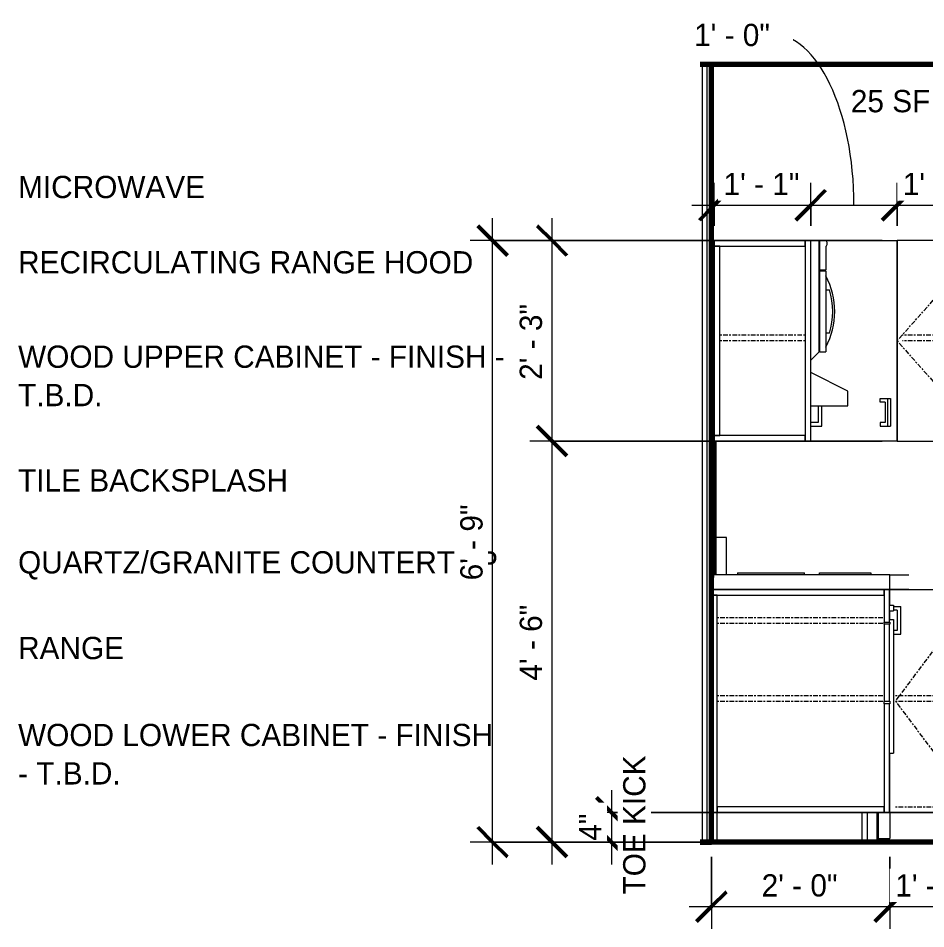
# Model space of a CAD drawing. Header units: inches. Extents: x -2718 to -922, y 119 to 10852.
# Drawn here: x -1238.8 to -1116.6, y 124.3 to 246.9 of the extents above; entities that cross this region are included whole.
import ezdxf

# ---------------------------------------------------------------- set-up
doc = ezdxf.new("R2010")
doc.units = ezdxf.units.IN
doc.header["$MEASUREMENT"] = 0
doc.linetypes.add('Center', pattern=[1.25, 0.25, -0.1875, 0.625, -0.1875])
for name, color, linetype, lineweight in [('0-4', 130, 'Continuous', 5), ('A-ANNO-DIMS', 211, 'Continuous', 9), ('A-ANNO-DIMS-32', 211, 'Continuous', 9), ('A-FLOR-2', 10, 'Continuous', 70), ('A-WALL', 113, 'Continuous', 18), ('A-WALL-2', 250, 'Continuous', 18), ('A-WALL-3', 113, 'Continuous', 70), ('A-WALL-4', 113, 'Continuous', 9), ('G-ANNO-TEXT', 231, 'Continuous', 9), ('G-ANNO-TEXT-1', 147, 'Continuous', 20), ('I-WALL-1', 10, 'Continuous', 70), ('Q-CASE', 31, 'Continuous', 9), ('Q-CASE-2', 31, 'Center', 9), ('Q-SPCQ', 91, 'Continuous', 9)]:
    doc.layers.add(name, color=color, linetype=linetype, lineweight=lineweight)
doc.styles.add('Century Gothic', font='ufonts.com_century-gothic.ttf', dxfattribs={"height": 3})
doc.dimstyles.new('OD_1__HACK_2', dxfattribs={"dimscale": 12, "dimtxt": 3.132505, "dimasz": 0.333333, "dimexe": 0.25, "dimexo": 0.166667, "dimgap": 0.041667, "dimtad": 1, "dimdec": 0, "dimzin": 3, "dimdsep": 46, "dimlunit": 4, "dimtxsty": 'Century Gothic', "dimblk1": 'OBLIQUE', "dimblk2": 'OBLIQUE', "dimsah": 1, "dimcen": 0.09, "dimdle": 0.25, "dimazin": 0, "dimtfac": 1, "dimtdec": 4, "dimtix": 1, "dimtmove": 0, "dimatfit": 3, "dimfxl": 1, "dimtvp": 1, "dimtfill": 1, "dimfrac": 2, "dimtolj": 1, "dimtzin": 0, "dimarcsym": 2})
doc.dimstyles.new('OD_1__HACK_2_1', dxfattribs={"dimscale": 12, "dimtxt": 3.132505, "dimasz": 0.333333, "dimexe": 0.25, "dimexo": 0.166667, "dimgap": 0.041667, "dimtad": 1, "dimdec": 0, "dimzin": 3, "dimdsep": 46, "dimlunit": 4, "dimtxsty": 'Century Gothic', "dimblk1": 'OBLIQUE', "dimblk2": 'OBLIQUE', "dimsah": 1, "dimcen": 0.09, "dimdle": 0.25, "dimazin": 0, "dimtfac": 1, "dimtdec": 4, "dimtix": 1, "dimtmove": 1, "dimatfit": 3, "dimfxl": 1, "dimtvp": 1, "dimtfill": 1, "dimfrac": 2, "dimtolj": 1, "dimtzin": 0, "dimarcsym": 2})

# ---------------------------------------------------------------- blocks, each defined once
blk = doc.blocks.new('CTR - 1st Phase - Shell_rvt-6-2ND _ 3RD FLOOR - STUDIO B - ADA TYPE B - KITCHEN SIDE WALL')
at = {"layer": 'A-FLOR-2'}
for p, q in [((-10547.46, 240.75), (-10397.48, 240.75)), ((-10397.48, 136), (-10547.46, 136))]:
    blk.add_line(p, q, dxfattribs=at)
blk = doc.blocks.new('CTR - 1st Phase - Common Walls_rvt-6-2ND _ 3RD FLOOR - STUDIO B - ADA TYPE B - KITCHEN SIDE WALL')
at = {"layer": 'A-WALL-2'}
for p, q in [((-10547.19, 240.78), (-10547.19, 136)), ((-10546.56, 240.78), (-10546.56, 136))]:
    blk.add_line(p, q, dxfattribs=at)
at = {"layer": 'I-WALL-1'}
for p, q in [((-10545.94, 136), (-10545.94, 240.78)), ((-10547.46, 136), (-10545.94, 136))]:
    blk.add_line(p, q, dxfattribs=at)
blk = doc.blocks.new('Base Cabinet Corner 197 - Base Cabinet Corner 197-2565125-2ND _ 3RD FLOOR - STUDIO B - ADA TYPE B - KITCHEN SIDE WALL')
at = {"layer": 'Q-CASE'}
for p, q in [((-10521.94, 170), (-10521.92, 170)), ((-10521.92, 167.9), (-10521.92, 170)), ((-10521.92, 170), (-10509.94, 170)), ((-10521.92, 166), (-10521.92, 167.15)), ((-10521.44, 167.75), (-10520.44, 167.75)), ((-10520.94, 167.25), (-10521.44, 167.25)), ((-10520.94, 167.25), (-10520.94, 164.5)), ((-10520.44, 164), (-10520.44, 167.75)), ((-10512.44, 167.75), (-10511.95, 167.75)), ((-10512.44, 164), (-10512.44, 167.75)), ((-10511.95, 167.75), (-10511.95, 164)), ((-10520.94, 164.5), (-10521.44, 164.5)), ((-10521.44, 164), (-10520.44, 164)), ((-10512.44, 164), (-10511.95, 164)), ((-10509.94, 140), (-10509.94, 161.5)), ((-10521.92, 140), (-10521.92, 148)), ((-10523.46, 136), (-10523.46, 140)), ((-10521.92, 140), (-10521.94, 140)), ((-10509.94, 140), (-10521.92, 140)), ((-10509.94, 140), (-10509.94, 136)), ((-10522.69, 136), (-10522.69, 136.5)), ((-10522.69, 136), (-10522.69, 136.5))]:
    blk.add_line(p, q, dxfattribs=at)
at = {"layer": 'Q-CASE-2'}
for p, q in [((-10509.94, 170), (-10521.17, 155)), ((-10521.17, 155.75), (-10510.69, 155.75)), ((-10521.17, 155), (-10509.94, 140)), ((-10521.17, 155), (-10510.69, 155)), ((-10521.17, 140.75), (-10510.69, 140.75)), ((-10521.17, 140), (-10510.69, 140))]:
    blk.add_line(p, q, dxfattribs=at)
blk = doc.blocks.new('Base Cabinet 3 Drawer 230 - Base Cabinet 3 Drawer 230 21_-2578998-2ND _ 3RD FLOOR - STUDIO B - ADA TYPE B - KITCHEN SIDE WALL')
at = {"layer": 'Q-CASE'}
for p, q in [((-10522.69, 170), (-10545.94, 170)), ((-10545.94, 170), (-10545.94, 169.25)), ((-10545.94, 169.25), (-10522.69, 169.25)), ((-10545.19, 169.25), (-10545.94, 169.25)), ((-10545.94, 169.25), (-10545.94, 140)), ((-10545.19, 140), (-10545.19, 169.25)), ((-10521.94, 170), (-10522.69, 170)), ((-10522.69, 170), (-10522.69, 165.62)), ((-10522.69, 169.25), (-10522.69, 170)), ((-10521.94, 165.62), (-10521.94, 170)), ((-10522.69, 165.62), (-10521.94, 165.62)), ((-10522.69, 165.37), (-10522.69, 165.62)), ((-10521.94, 165.37), (-10522.69, 165.37)), ((-10522.69, 165.37), (-10522.69, 155)), ((-10521.94, 155), (-10521.94, 165.37)), ((-10522.69, 155), (-10521.94, 155)), ((-10522.69, 154.62), (-10522.69, 155)), ((-10521.94, 154.62), (-10522.69, 154.62)), ((-10522.69, 154.62), (-10522.69, 140)), ((-10521.94, 140), (-10521.94, 154.62)), ((-10545.19, 140), (-10545.94, 140)), ((-10545.94, 140), (-10545.94, 136)), ((-10545.94, 140), (-10545.19, 140)), ((-10522.69, 140.75), (-10545.19, 140.75)), ((-10545.19, 140.75), (-10545.19, 140)), ((-10545.19, 136), (-10545.19, 140)), ((-10545.19, 140), (-10522.69, 140)), ((-10524.94, 140), (-10525.69, 140)), ((-10525.69, 140), (-10525.69, 136)), ((-10524.94, 136), (-10524.94, 140)), ((-10522.69, 140), (-10522.69, 140.75)), ((-10522.69, 140), (-10521.94, 140)), ((-10545.94, 136), (-10545.19, 136)), ((-10525.69, 136), (-10524.94, 136))]:
    blk.add_line(p, q, dxfattribs=at)
at = {"layer": 'Q-CASE-2'}
for p, q in [((-10545.19, 166.25), (-10522.69, 166.25)), ((-10545.19, 165.5), (-10522.69, 165.5)), ((-10545.19, 155.75), (-10522.69, 155.75)), ((-10545.19, 155), (-10522.69, 155))]:
    blk.add_line(p, q, dxfattribs=at)
blk = doc.blocks.new('30quot_MicrowaveVent_11166 - 70cm miele oven-2322118-2ND _ 3RD FLOOR - STUDIO B - ADA TYPE B - KITCHEN SIDE WALL')
at = {"layer": 'Q-CASE'}
for p, q in [((-10545.56, 217), (-10545.94, 217)), ((-10531.45, 217), (-10532.56, 217)), ((-10531.45, 202), (-10531.45, 217)), ((-10531.33, 213.06), (-10531.33, 217)), ((-10530.55, 217), (-10531.33, 217)), ((-10530.55, 216.21), (-10530.55, 213.06)), ((-10531.33, 213.06), (-10530.55, 213.06)), ((-10531.33, 202), (-10531.33, 212.94)), ((-10531.33, 212.94), (-10530.55, 212.94)), ((-10530.55, 212.94), (-10530.55, 202)), ((-10530.55, 210.37), (-10530.05, 210.37)), ((-10530.05, 204.54), (-10530.55, 204.54)), ((-10532.56, 200.89), (-10531.45, 202)), ((-10531.33, 202), (-10530.55, 202)), ((-10545.94, 200.74), (-10545.56, 200.74))]:
    blk.add_line(p, q, dxfattribs=at)
for centre, radius, start, end in [((-10530.82, 216.61), 0.48, 304.8416, 55.1584), ((-10539.49, 207.45), 10.15, 331.7931, 28.2069), ((-10539.44, 207.45), 9.83, 342.7622, 17.2378)]:
    blk.add_arc(centre, radius, start, end, dxfattribs=at)
blk = doc.blocks.new('308 - 308 x 27_-2727440-2ND _ 3RD FLOOR - STUDIO B - ADA TYPE B - KITCHEN SIDE WALL')
at = {"layer": 'Q-CASE'}
for p, q in [((-10531.45, 217), (-10531.33, 217)), ((-10530.55, 217), (-10520.94, 217)), ((-10520.94, 190), (-10520.94, 217)), ((-10520.94, 217), (-10520.94, 190)), ((-10523.24, 195.25), (-10523.24, 195.75)), ((-10523.24, 195.75), (-10522.18, 195.75)), ((-10522.53, 195.25), (-10523.24, 195.25)), ((-10522.53, 195.25), (-10522.53, 192.5)), ((-10522.18, 195.75), (-10521.83, 195.75)), ((-10522.18, 192), (-10522.18, 195.75)), ((-10521.83, 195.75), (-10521.83, 192)), ((-10522.53, 192.5), (-10523.24, 192.5)), ((-10523.24, 192.5), (-10523.24, 192)), ((-10523.24, 192), (-10522.18, 192)), ((-10522.18, 192), (-10521.83, 192)), ((-10520.94, 190), (-10532.56, 190))]:
    blk.add_line(p, q, dxfattribs=at)
blk = doc.blocks.new('300 Series Wall Hung Cabinet_301 - 12_ x 27_-2528054-2ND _ 3RD FLOOR - STUDIO B - ADA TYPE B - KITCHEN SIDE WALL')
at = {"layer": 'Q-CASE'}
for p, q in [((-10508.94, 217), (-10520.94, 217)), ((-10520.94, 217), (-10520.94, 190)), ((-10508.94, 190), (-10508.94, 217)), ((-10511.43, 195.75), (-10510.94, 195.75)), ((-10511.43, 192), (-10511.43, 195.75)), ((-10510.94, 195.75), (-10510.94, 192)), ((-10511.43, 192), (-10510.94, 192)), ((-10520.94, 190), (-10508.94, 190))]:
    blk.add_line(p, q, dxfattribs=at)
at = {"layer": 'Q-CASE-2'}
for p, q in [((-10520.94, 203.5), (-10508.94, 217)), ((-10509.69, 204.25), (-10520.19, 204.25)), ((-10520.94, 203.5), (-10508.94, 190)), ((-10509.69, 203.5), (-10520.19, 203.5))]:
    blk.add_line(p, q, dxfattribs=at)
blk = doc.blocks.new('300 Series Wall Hung Cabinet_301 - 12_ x 27_-2529027-2ND _ 3RD FLOOR - STUDIO B - ADA TYPE B - KITCHEN SIDE WALL')
at = {"layer": 'Q-CASE'}
for p, q in [((-10531.56, 194.74), (-10531.56, 192.5)), ((-10531.07, 192), (-10531.07, 194.74)), ((-10531.56, 192.5), (-10532.56, 192.5)), ((-10532.56, 192), (-10531.07, 192))]:
    blk.add_line(p, q, dxfattribs=at)
blk = doc.blocks.new('300 Series Wall Hung Cabinet_302 - 33_ X 27_-2598982-2ND _ 3RD FLOOR - STUDIO B - ADA TYPE B - KITCHEN SIDE WALL')
at = {"layer": 'Q-CASE'}
for p, q in [((-10533.31, 217), (-10545.56, 217)), ((-10545.56, 217), (-10545.56, 216.25)), ((-10545.56, 216.25), (-10545.56, 190.75)), ((-10544.81, 216.25), (-10545.56, 216.25)), ((-10545.56, 216.25), (-10533.31, 216.25)), ((-10544.81, 190.75), (-10544.81, 216.25)), ((-10533.31, 217), (-10533.31, 190)), ((-10532.56, 217), (-10533.31, 217)), ((-10533.31, 216.25), (-10533.31, 217)), ((-10532.56, 190), (-10532.56, 217)), ((-10545.56, 190.75), (-10544.81, 190.75)), ((-10533.31, 190.75), (-10545.56, 190.75)), ((-10545.56, 190.75), (-10545.56, 190)), ((-10533.31, 190), (-10533.31, 190.75)), ((-10545.56, 190), (-10533.31, 190)), ((-10533.31, 190), (-10532.56, 190))]:
    blk.add_line(p, q, dxfattribs=at)
at = {"layer": 'Q-CASE-2'}
for p, q in [((-10533.31, 204.25), (-10544.81, 204.25)), ((-10533.31, 203.5), (-10544.81, 203.5))]:
    blk.add_line(p, q, dxfattribs=at)
blk = doc.blocks.new('Range_Hood_386 - 30_ Wide-2911040-2ND _ 3RD FLOOR - STUDIO B - ADA TYPE B - KITCHEN SIDE WALL')
at = {"layer": 'Q-SPCQ'}
for p, q in [((-10527.56, 196.74), (-10532.56, 199.24)), ((-10527.56, 194.74), (-10527.56, 196.74)), ((-10532.56, 194.74), (-10527.56, 194.74))]:
    blk.add_line(p, q, dxfattribs=at)
blk = doc.blocks.new('DIMBLOCK98-2ND _ 3RD FLOOR - STUDIO B - ADA TYPE B - KITCHEN SIDE WALL')
at = {"layer": 'A-ANNO-DIMS-32'}
for p, q in [((-1145.1, 219), (-1145.1, 224.77)), ((-1132.1, 219), (-1132.1, 224.77)), ((-1148.1, 221.77), (-1132.1, 221.77)), ((-1145.1, 221.77), (-1145.1, 219)), ((-1132.1, 221.77), (-1132.1, 219))]:
    blk.add_line(p, q, dxfattribs=at)
at = {"layer": 'A-ANNO-DIMS-32', "lineweight": 50}
for p, q in [((-1145.1, 221.77), (-1143.1, 223.77)), ((-1132.1, 221.77), (-1130.1, 223.77)), ((-1145.1, 221.77), (-1147.1, 219.77)), ((-1132.1, 221.77), (-1134.1, 219.77))]:
    blk.add_line(p, q, dxfattribs=at)
at = {"layer": 'A-ANNO-DIMS-32', "color": 0, "insert": (-1143.85, 226.12), "char_height": 3, "width": 12.5897, "attachment_point": 1, "line_spacing_factor": 0.984502, "style": 'Century Gothic', "bg_fill": 3, "box_fill_scale": 1.25, "bg_fill_color": 256, "bg_fill_true_color": 13158600, "bg_fill_transparency": 0}
blk.add_mtext('1\' - 1"', dxfattribs=at)
blk = doc.blocks.new('_Oblique')
at = {"color": 0, "linetype": 'ByBlock', "lineweight": -2}
blk.add_line((-0.5, -0.5), (0.5, 0.5), dxfattribs=at)
blk = doc.blocks.new('DIMBLOCK99-2ND _ 3RD FLOOR - STUDIO B - ADA TYPE B - KITCHEN SIDE WALL')
at = {"layer": 'A-ANNO-DIMS-32'}
for p, q in [((-1132.1, 219), (-1132.1, 224.77)), ((-1120.47, 219), (-1120.47, 224.77)), ((-1132.1, 221.77), (-1120.47, 221.77)), ((-1132.1, 221.77), (-1132.1, 219)), ((-1120.47, 221.77), (-1120.47, 219))]:
    blk.add_line(p, q, dxfattribs=at)
at = {"layer": 'A-ANNO-DIMS-32', "lineweight": 50}
for p, q in [((-1132.1, 221.77), (-1130.1, 223.77)), ((-1120.47, 221.77), (-1118.47, 223.77)), ((-1132.1, 221.77), (-1134.1, 219.77)), ((-1120.47, 221.77), (-1122.47, 219.77))]:
    blk.add_line(p, q, dxfattribs=at)
at = {"layer": 'A-ANNO-DIMS-32'}
blk.add_ellipse((-1137.33, 221.77), major_axis=(0, 23.04), ratio=0.479429, start_param=4.712389, end_param=6.283185, dxfattribs=at)
at = {"layer": 'A-ANNO-DIMS-32', "color": 0, "insert": (-1147.82, 246.19), "char_height": 3, "width": 12.5897, "attachment_point": 1, "line_spacing_factor": 0.984502, "style": 'Century Gothic', "bg_fill": 3, "box_fill_scale": 1.25, "bg_fill_color": 256, "bg_fill_true_color": 13158600, "bg_fill_transparency": 0}
blk.add_mtext('1\' - 0"', dxfattribs=at)
blk = doc.blocks.new('DIMBLOCK100-2ND _ 3RD FLOOR - STUDIO B - ADA TYPE B - KITCHEN SIDE WALL')
at = {"layer": 'A-ANNO-DIMS-32'}
for p, q in [((-1120.47, 219), (-1120.47, 224.77)), ((-1108.47, 219), (-1108.47, 224.77)), ((-1120.47, 221.77), (-1108.47, 221.77)), ((-1120.47, 221.77), (-1120.47, 219)), ((-1108.47, 221.77), (-1108.47, 219))]:
    blk.add_line(p, q, dxfattribs=at)
at = {"layer": 'A-ANNO-DIMS-32', "lineweight": 50}
for p, q in [((-1120.47, 221.77), (-1118.47, 223.77)), ((-1108.47, 221.77), (-1106.47, 223.77)), ((-1120.47, 221.77), (-1122.47, 219.77)), ((-1108.47, 221.77), (-1110.47, 219.77))]:
    blk.add_line(p, q, dxfattribs=at)
at = {"layer": 'A-ANNO-DIMS-32', "color": 0, "insert": (-1119.72, 226.12), "char_height": 3, "width": 12.5897, "attachment_point": 1, "line_spacing_factor": 0.984502, "style": 'Century Gothic', "bg_fill": 3, "box_fill_scale": 1.25, "bg_fill_color": 256, "bg_fill_true_color": 13158600, "bg_fill_transparency": 0}
blk.add_mtext('1\' - 0"', dxfattribs=at)
blk = doc.blocks.new('DIMBLOCK103-2ND _ 3RD FLOOR - STUDIO B - ADA TYPE B - KITCHEN SIDE WALL')
at = {"layer": 'A-ANNO-DIMS-32'}
for p, q in [((-1145.47, 134), (-1145.47, 124.33)), ((-1145.47, 127.33), (-1145.47, 134)), ((-1121.47, 134), (-1121.47, 124.33)), ((-1121.47, 127.33), (-1121.47, 134)), ((-1148.47, 127.33), (-1121.47, 127.33))]:
    blk.add_line(p, q, dxfattribs=at)
at = {"layer": 'A-ANNO-DIMS-32', "lineweight": 50}
for p, q in [((-1145.47, 127.33), (-1143.47, 129.33)), ((-1121.47, 127.33), (-1119.47, 129.33)), ((-1145.47, 127.33), (-1147.47, 125.33)), ((-1121.47, 127.33), (-1123.47, 125.33))]:
    blk.add_line(p, q, dxfattribs=at)
at = {"layer": 'A-ANNO-DIMS-32', "color": 0, "insert": (-1138.72, 131.68), "char_height": 3, "width": 12.5897, "attachment_point": 1, "line_spacing_factor": 0.984502, "style": 'Century Gothic', "bg_fill": 3, "box_fill_scale": 1.25, "bg_fill_color": 256, "bg_fill_true_color": 13158600, "bg_fill_transparency": 0}
blk.add_mtext('2\' - 0"', dxfattribs=at)
blk = doc.blocks.new('DIMBLOCK104-2ND _ 3RD FLOOR - STUDIO B - ADA TYPE B - KITCHEN SIDE WALL')
at = {"layer": 'A-ANNO-DIMS-32'}
for p, q in [((-1121.47, 134), (-1121.47, 124.33)), ((-1121.47, 127.33), (-1121.47, 134)), ((-1109.47, 134), (-1109.47, 124.33)), ((-1109.47, 127.33), (-1109.47, 134)), ((-1121.47, 127.33), (-1109.47, 127.33))]:
    blk.add_line(p, q, dxfattribs=at)
at = {"layer": 'A-ANNO-DIMS-32', "lineweight": 50}
for p, q in [((-1121.47, 127.33), (-1119.47, 129.33)), ((-1109.47, 127.33), (-1107.47, 129.33)), ((-1121.47, 127.33), (-1123.47, 125.33)), ((-1109.47, 127.33), (-1111.47, 125.33))]:
    blk.add_line(p, q, dxfattribs=at)
at = {"layer": 'A-ANNO-DIMS-32', "color": 0, "insert": (-1120.72, 131.68), "char_height": 3, "width": 12.5897, "attachment_point": 1, "line_spacing_factor": 0.984502, "style": 'Century Gothic', "bg_fill": 3, "box_fill_scale": 1.25, "bg_fill_color": 256, "bg_fill_true_color": 13158600, "bg_fill_transparency": 0}
blk.add_mtext('1\' - 0"', dxfattribs=at)
blk = doc.blocks.new('DIMBLOCK111-2ND _ 3RD FLOOR - STUDIO B - ADA TYPE B - KITCHEN SIDE WALL')
at = {"layer": 'A-ANNO-DIMS-32', "lineweight": 50}
for p, q in [((-1166.95, 190), (-1168.95, 192)), ((-1166.95, 190), (-1164.95, 188)), ((-1166.95, 136), (-1168.95, 138)), ((-1166.95, 136), (-1164.95, 134))]:
    blk.add_line(p, q, dxfattribs=at)
at = {"layer": 'A-ANNO-DIMS-32'}
for p, q in [((-1122.47, 190), (-1169.95, 190)), ((-1166.95, 133), (-1166.95, 190)), ((-1166.95, 190), (-1122.47, 190)), ((-1147.47, 136), (-1169.95, 136)), ((-1166.95, 136), (-1147.47, 136))]:
    blk.add_line(p, q, dxfattribs=at)
at = {"layer": 'A-ANNO-DIMS-32', "color": 0, "insert": (-1171.3, 157.75), "char_height": 3, "width": 12.5897, "attachment_point": 1, "rotation": 90, "line_spacing_factor": 0.984502, "style": 'Century Gothic', "bg_fill": 3, "box_fill_scale": 1.25, "bg_fill_color": 256, "bg_fill_true_color": 13158600, "bg_fill_transparency": 0}
blk.add_mtext('4\' - 6"', dxfattribs=at)
blk = doc.blocks.new('DIMBLOCK112-2ND _ 3RD FLOOR - STUDIO B - ADA TYPE B - KITCHEN SIDE WALL')
at = {"layer": 'A-ANNO-DIMS-32'}
for p, q in [((-1166.95, 190), (-1166.95, 220)), ((-1122.47, 217), (-1169.95, 217)), ((-1166.95, 217), (-1122.47, 217)), ((-1122.47, 190), (-1169.95, 190)), ((-1166.95, 190), (-1122.47, 190))]:
    blk.add_line(p, q, dxfattribs=at)
at = {"layer": 'A-ANNO-DIMS-32', "lineweight": 50}
for p, q in [((-1166.95, 217), (-1168.95, 219)), ((-1166.95, 217), (-1164.95, 215)), ((-1166.95, 190), (-1168.95, 192)), ((-1166.95, 190), (-1164.95, 188))]:
    blk.add_line(p, q, dxfattribs=at)
at = {"layer": 'A-ANNO-DIMS-32', "color": 0, "insert": (-1171.3, 198.25), "char_height": 3, "width": 12.5897, "attachment_point": 1, "rotation": 90, "line_spacing_factor": 0.984502, "style": 'Century Gothic', "bg_fill": 3, "box_fill_scale": 1.25, "bg_fill_color": 256, "bg_fill_true_color": 13158600, "bg_fill_transparency": 0}
blk.add_mtext('2\' - 3"', dxfattribs=at)
blk = doc.blocks.new('DIMBLOCK113-2ND _ 3RD FLOOR - STUDIO B - ADA TYPE B - KITCHEN SIDE WALL')
at = {"layer": 'A-ANNO-DIMS-32'}
for p, q in [((-1158.95, 143), (-1158.95, 133)), ((-1111.47, 140), (-1161.95, 140)), ((-1158.95, 140), (-1111.47, 140)), ((-1111.47, 136), (-1161.95, 136)), ((-1158.95, 136), (-1111.47, 136))]:
    blk.add_line(p, q, dxfattribs=at)
at = {"layer": 'A-ANNO-DIMS-32', "lineweight": 50}
for p, q in [((-1158.95, 140), (-1160.95, 142)), ((-1158.95, 140), (-1156.95, 138)), ((-1158.95, 136), (-1160.95, 138)), ((-1158.95, 136), (-1156.95, 134))]:
    blk.add_line(p, q, dxfattribs=at)
at = {"layer": 'A-ANNO-DIMS-32', "color": 0, "char_height": 3, "attachment_point": 1, "rotation": 90, "line_spacing_factor": 0.984502, "style": 'Century Gothic', "bg_fill": 3, "box_fill_scale": 1.25, "bg_fill_color": 256, "bg_fill_true_color": 13158600, "bg_fill_transparency": 0}
for s, insert, width in [('TOE KICK', (-1157.37, 128.95), 21.7187), ('4"', (-1163.3, 136.19), 4.3557)]:
    blk.add_mtext(s, dxfattribs=dict(at, insert=insert, width=width))
blk = doc.blocks.new('DIMBLOCK114-2ND _ 3RD FLOOR - STUDIO B - ADA TYPE B - KITCHEN SIDE WALL')
at = {"layer": 'A-ANNO-DIMS-32'}
for p, q in [((-1174.95, 133), (-1174.95, 220)), ((-1122.47, 217), (-1177.95, 217)), ((-1174.95, 217), (-1122.47, 217)), ((-1111.47, 136), (-1177.95, 136)), ((-1174.95, 136), (-1111.47, 136))]:
    blk.add_line(p, q, dxfattribs=at)
at = {"layer": 'A-ANNO-DIMS-32', "lineweight": 50}
for p, q in [((-1174.95, 217), (-1176.95, 219)), ((-1174.95, 217), (-1172.95, 215)), ((-1174.95, 136), (-1176.95, 138)), ((-1174.95, 136), (-1172.95, 134))]:
    blk.add_line(p, q, dxfattribs=at)
at = {"layer": 'A-ANNO-DIMS-32', "color": 0, "insert": (-1179.3, 171.25), "char_height": 3, "width": 12.5897, "attachment_point": 1, "rotation": 90, "line_spacing_factor": 0.984502, "style": 'Century Gothic', "bg_fill": 3, "box_fill_scale": 1.25, "bg_fill_color": 256, "bg_fill_true_color": 13158600, "bg_fill_transparency": 0}
blk.add_mtext('6\' - 9"', dxfattribs=at)

msp = doc.modelspace()

# ---------------------------------------------------------------- linework, layer by layer
at = {"layer": 'A-WALL'}
msp.add_line((-1145.1, 194.74), (-1145.47, 194.74), dxfattribs=at)
at = {"layer": 'A-WALL-3'}
for p, q in [((-1145.47, 190), (-1145.47, 172)), ((-1145.1, 190), (-1145.47, 190)), ((-1145.1, 172), (-1145.1, 190)), ((-1145.47, 172), (-1145.1, 172))]:
    msp.add_line(p, q, dxfattribs=at)
at = {"layer": 'A-WALL-4'}
for p, q in [((-1121.47, 172), (-1118.88, 172)), ((-1118.88, 170), (-1121.46, 170))]:
    msp.add_line(p, q, dxfattribs=at)
at = {"layer": 'Q-SPCQ'}
for p, q in [((-1143.47, 177), (-1145.1, 177)), ((-1143.47, 172), (-1143.47, 177)), ((-1121.47, 172), (-1145.47, 172)), ((-1145.47, 172), (-1145.47, 170)), ((-1141.97, 172.25), (-1141.97, 172)), ((-1141.97, 172.25), (-1137.47, 172.25)), ((-1137.47, 172.25), (-1132.97, 172.25)), ((-1132.97, 172), (-1132.97, 172.25)), ((-1130.97, 172.25), (-1130.97, 172)), ((-1130.92, 172.25), (-1127.47, 172.25)), ((-1127.47, 172.25), (-1124.03, 172.25)), ((-1123.97, 172), (-1123.97, 172.25)), ((-1121.47, 170), (-1121.47, 172)), ((-1145.47, 170), (-1121.47, 170)), ((-1121.47, 167.9), (-1120.97, 167.9)), ((-1121.47, 167.15), (-1120.97, 167.15)), ((-1120.97, 167.9), (-1120.97, 167.15)), ((-1121.47, 166), (-1120.97, 166)), ((-1121.47, 165.62), (-1121.47, 165.37)), ((-1120.97, 166), (-1120.97, 148)), ((-1121.47, 155), (-1121.47, 154.62)), ((-1121.47, 148), (-1120.97, 148)), ((-1123.22, 140), (-1123.22, 136)), ((-1122.97, 136.5), (-1122.97, 140)), ((-1121.47, 140), (-1121.47, 136.5)), ((-1122.97, 136.5), (-1121.47, 136.5))]:
    msp.add_line(p, q, dxfattribs=at)

# ---------------------------------------------------------------- block references
at = {"layer": '0-4'}
for name in ['CTR - 1st Phase - Common Walls_rvt-6-2ND _ 3RD FLOOR - STUDIO B - ADA TYPE B - KITCHEN SIDE WALL', 'CTR - 1st Phase - Shell_rvt-6-2ND _ 3RD FLOOR - STUDIO B - ADA TYPE B - KITCHEN SIDE WALL']:
    msp.add_blockref(name, (9400.46, 0), dxfattribs=at)
at = {"layer": 'Q-CASE'}
for name in ['30quot_MicrowaveVent_11166 - 70cm miele oven-2322118-2ND _ 3RD FLOOR - STUDIO B - ADA TYPE B - KITCHEN SIDE WALL', '300 Series Wall Hung Cabinet_302 - 33_ X 27_-2598982-2ND _ 3RD FLOOR - STUDIO B - ADA TYPE B - KITCHEN SIDE WALL', '308 - 308 x 27_-2727440-2ND _ 3RD FLOOR - STUDIO B - ADA TYPE B - KITCHEN SIDE WALL', '300 Series Wall Hung Cabinet_301 - 12_ x 27_-2528054-2ND _ 3RD FLOOR - STUDIO B - ADA TYPE B - KITCHEN SIDE WALL', '300 Series Wall Hung Cabinet_301 - 12_ x 27_-2529027-2ND _ 3RD FLOOR - STUDIO B - ADA TYPE B - KITCHEN SIDE WALL', 'Base Cabinet 3 Drawer 230 - Base Cabinet 3 Drawer 230 21_-2578998-2ND _ 3RD FLOOR - STUDIO B - ADA TYPE B - KITCHEN SIDE WALL', 'Base Cabinet Corner 197 - Base Cabinet Corner 197-2565125-2ND _ 3RD FLOOR - STUDIO B - ADA TYPE B - KITCHEN SIDE WALL']:
    msp.add_blockref(name, (9400.46, 0), dxfattribs=at)
at = {"layer": 'Q-SPCQ'}
msp.add_blockref('Range_Hood_386 - 30_ Wide-2911040-2ND _ 3RD FLOOR - STUDIO B - ADA TYPE B - KITCHEN SIDE WALL', (9400.46, 0), dxfattribs=at)

# ---------------------------------------------------------------- texts
at = {"layer": 'G-ANNO-TEXT', "char_height": 3, "attachment_point": 1, "style": 'Century Gothic'}
for s, insert, width in [('MICROWAVE', (-1238.85, 225.72), 33.229), ('RECIRCULATING RANGE HOOD', (-1238.85, 215.58), 77.265), ('WOOD UPPER CABINET - FINISH -', (-1238.85, 202.87), 79.891), ('T.B.D.', (-1238.85, 197.7), 13.231), ('TILE BACKSPLASH', (-1238.85, 186.21), 41.814), ('QUARTZ/GRANITE COUNTERTOP', (-1238.85, 175.18), 78.376), ('RANGE', (-1238.85, 163.64), 17.877), ('WOOD LOWER CABINET - FINISH', (-1238.85, 151.93), 78.982), ('- T.B.D.', (-1238.85, 146.76), 16.362)]:
    msp.add_mtext(s, dxfattribs=dict(at, insert=insert, width=width))
at = {"layer": 'G-ANNO-TEXT-1', "insert": (-1126.71, 237.28), "char_height": 3, "width": 93.223, "attachment_point": 1, "style": 'Century Gothic'}
msp.add_mtext('25 SF MIN. CLERESTORY TO BEDROOM', dxfattribs=at)

# ---------------------------------------------------------------- next in the draw order: dimensions: what is measured, and where the dimension line sits
at = {"layer": 'A-ANNO-DIMS'}
for base, p1, p2, override, picture, middle in [((-1132.1, 221.77), (-1145.1, 217), (-1132.1, 217), {"dimpost": '<>', "dimfxl": 13}, 'DIMBLOCK98-2ND _ 3RD FLOOR - STUDIO B - ADA TYPE B - KITCHEN SIDE WALL', (-1138.6, 223.77)), ((-1121.47, 127.33), (-1145.47, 136), (-1121.47, 136), {"dimpost": '<>', "dimfxl": 24}, 'DIMBLOCK103-2ND _ 3RD FLOOR - STUDIO B - ADA TYPE B - KITCHEN SIDE WALL', (-1133.47, 129.41))]:
    dim = msp.add_linear_dim(base=base, p1=p1, p2=p2, dimstyle='OD_1__HACK_2', override=override, dxfattribs=at)
    dim.commit()
    dim.dimension.update_dxf_attribs({"geometry": picture, "text_midpoint": middle})

# ---------------------------------------------------------------- next in the draw order: dimensions: what is measured, and where the dimension line sits
dim = msp.add_linear_dim(base=(-1120.47, 221.77), p1=(-1132.1, 217), p2=(-1120.47, 217), dimstyle='OD_1__HACK_2_1', override={"dimpost": '<>', "dimfxl": 11.625}, dxfattribs=at)
dim.commit()
dim.dimension.update_dxf_attribs({"geometry": 'DIMBLOCK99-2ND _ 3RD FLOOR - STUDIO B - ADA TYPE B - KITCHEN SIDE WALL', "text_midpoint": (-1141.53, 244.19), "dimtype": 160})
dim = msp.add_linear_dim(base=(-1109.47, 127.33), p1=(-1121.47, 136), p2=(-1109.47, 136), dimstyle='OD_1__HACK_2', override={"dimpost": '<>', "dimfxl": 12}, dxfattribs=at)
dim.commit()
dim.dimension.update_dxf_attribs({"geometry": 'DIMBLOCK104-2ND _ 3RD FLOOR - STUDIO B - ADA TYPE B - KITCHEN SIDE WALL', "text_midpoint": (-1115.47, 129.41)})

# ---------------------------------------------------------------- next in the draw order: dimensions: what is measured, and where the dimension line sits
dim = msp.add_linear_dim(base=(-1108.47, 221.77), p1=(-1120.47, 217), p2=(-1108.47, 217), dimstyle='OD_1__HACK_2', override={"dimpost": '<>', "dimfxl": 12}, dxfattribs=at)
dim.commit()
dim.dimension.update_dxf_attribs({"geometry": 'DIMBLOCK100-2ND _ 3RD FLOOR - STUDIO B - ADA TYPE B - KITCHEN SIDE WALL', "text_midpoint": (-1114.47, 223.85)})
dim = msp.add_linear_dim(base=(-1166.95, 190), p1=(-1145.47, 136), p2=(-1120.47, 190), angle=90, dimstyle='OD_1__HACK_2', override={"dimpost": '<>', "dimfxl": 59.506302}, dxfattribs=at)
dim.commit()
dim.dimension.update_dxf_attribs({"geometry": 'DIMBLOCK111-2ND _ 3RD FLOOR - STUDIO B - ADA TYPE B - KITCHEN SIDE WALL', "text_midpoint": (-1169.03, 163)})

# ---------------------------------------------------------------- next in the draw order: dimensions: what is measured, and where the dimension line sits
dim = msp.add_linear_dim(base=(-1166.95, 217), p1=(-1120.47, 190), p2=(-1120.47, 217), angle=90, dimstyle='OD_1__HACK_2', override={"dimpost": '<>', "dimfxl": 27}, dxfattribs=at)
dim.commit()
dim.dimension.update_dxf_attribs({"geometry": 'DIMBLOCK112-2ND _ 3RD FLOOR - STUDIO B - ADA TYPE B - KITCHEN SIDE WALL', "text_midpoint": (-1169.03, 203.5)})
dim = msp.add_linear_dim(base=(-1158.95, 136), p1=(-1109.47, 140), p2=(-1109.47, 136), angle=90, text='<>\\XTOE KICK', dimstyle='OD_1__HACK_2', override={"dimpost": '<>', "dimfxl": 4}, dxfattribs=at)
dim.commit()
dim.dimension.update_dxf_attribs({"geometry": 'DIMBLOCK113-2ND _ 3RD FLOOR - STUDIO B - ADA TYPE B - KITCHEN SIDE WALL', "text_midpoint": (-1158.95, 138)})

# ---------------------------------------------------------------- next in the draw order: dimensions: what is measured, and where the dimension line sits
dim = msp.add_linear_dim(base=(-1174.95, 217), p1=(-1109.47, 136), p2=(-1120.47, 217), angle=90, dimstyle='OD_1__HACK_2', override={"dimpost": '<>', "dimfxl": 81.743501}, dxfattribs=at)
dim.commit()
dim.dimension.update_dxf_attribs({"geometry": 'DIMBLOCK114-2ND _ 3RD FLOOR - STUDIO B - ADA TYPE B - KITCHEN SIDE WALL', "text_midpoint": (-1177.03, 176.5)})

doc.saveas('drawing.dxf')
